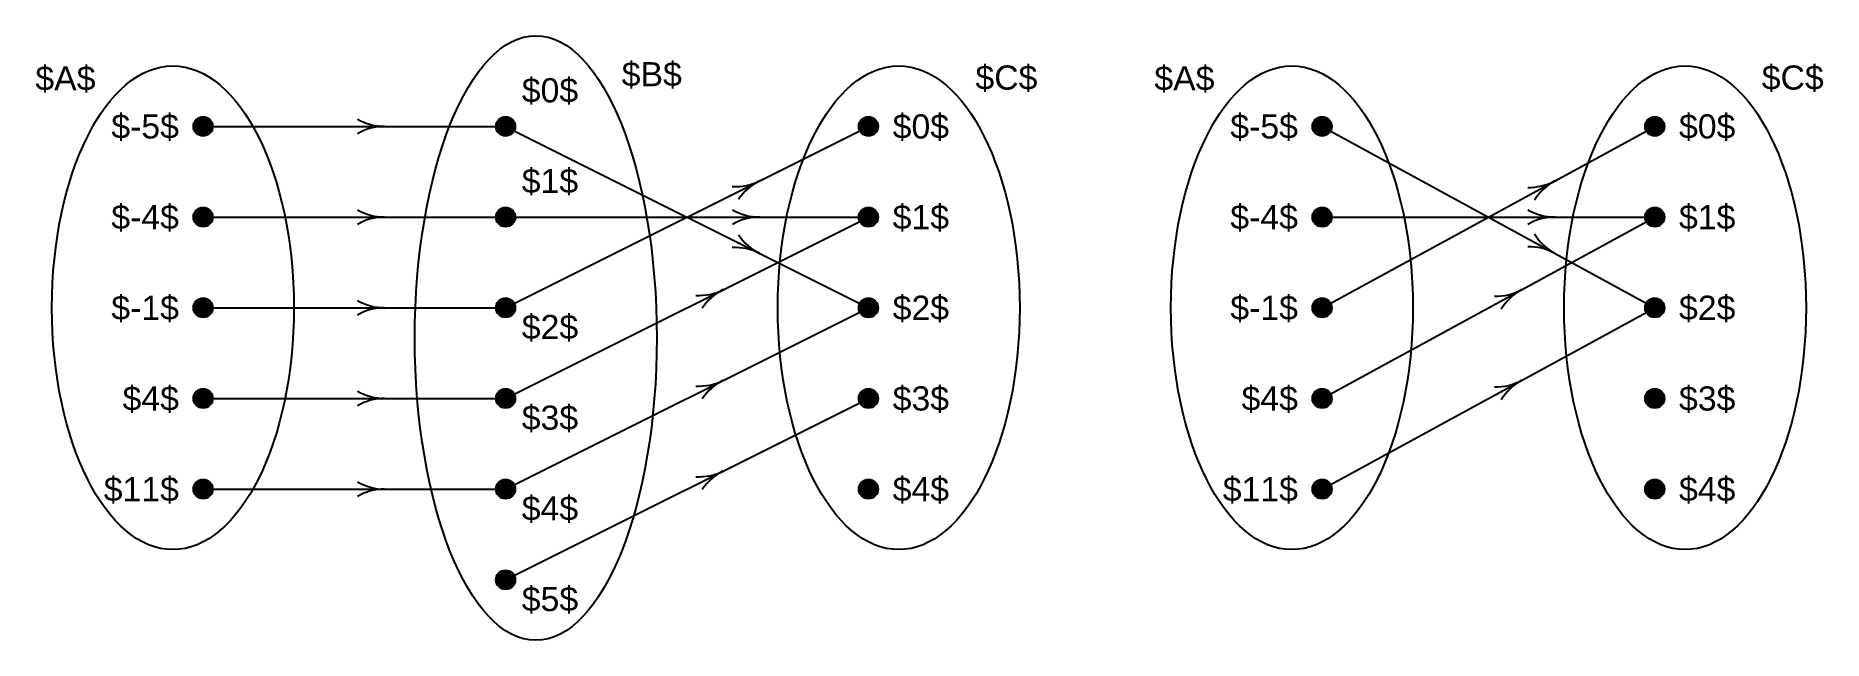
# Model space of a CAD drawing. Header units: inches. Extents: x 112 to 1589, y 75 to 575.
import ezdxf
from ezdxf.enums import TextEntityAlignment as Align

# ---------------------------------------------------------------- set-up
doc = ezdxf.new("R2010")
doc.units = ezdxf.units.IN
doc.header["$MEASUREMENT"] = 0
doc.styles.get("Standard").update_dxf_attribs({"font": 'arial.ttf'})

msp = doc.modelspace()

# ---------------------------------------------------------------- hatches: boundary and pattern name
h = msp.add_hatch(color=255)
edge = h.paths.add_edge_path()
edge.add_arc((250, 500), 8, 0, 360)
h = msp.add_hatch(color=255)
edge = h.paths.add_edge_path()
edge.add_arc((500, 500), 8, 0, 360)
h = msp.add_hatch(color=255)
edge = h.paths.add_edge_path()
edge.add_arc((800, 500), 8, 0, 360)
h = msp.add_hatch(color=255)
edge = h.paths.add_edge_path()
edge.add_arc((1175, 500), 8, 0, 360)
h = msp.add_hatch(color=255)
edge = h.paths.add_edge_path()
edge.add_arc((1450, 500), 8, 0, 360)
h = msp.add_hatch(color=255)
edge = h.paths.add_edge_path()
edge.add_arc((250, 425), 8, 0, 360)
h = msp.add_hatch(color=255)
edge = h.paths.add_edge_path()
edge.add_arc((500, 425), 8, 0, 360)
h = msp.add_hatch(color=255)
edge = h.paths.add_edge_path()
edge.add_arc((800, 425), 8, 0, 360)
h = msp.add_hatch(color=255)
edge = h.paths.add_edge_path()
edge.add_arc((1175, 425), 8, 0, 360)
h = msp.add_hatch(color=255)
edge = h.paths.add_edge_path()
edge.add_arc((1450, 425), 8, 0, 360)
h = msp.add_hatch(color=255)
edge = h.paths.add_edge_path()
edge.add_arc((250, 350), 8, 0, 360)
h = msp.add_hatch(color=255)
edge = h.paths.add_edge_path()
edge.add_arc((500, 350), 8, 0, 360)
h = msp.add_hatch(color=255)
edge = h.paths.add_edge_path()
edge.add_arc((800, 350), 8, 0, 360)
h = msp.add_hatch(color=255)
edge = h.paths.add_edge_path()
edge.add_arc((1175, 350), 8, 0, 360)
h = msp.add_hatch(color=255)
edge = h.paths.add_edge_path()
edge.add_arc((1450, 350), 8, 0, 360)
h = msp.add_hatch(color=255)
edge = h.paths.add_edge_path()
edge.add_arc((250, 275), 8, 0, 360)
h = msp.add_hatch(color=255)
edge = h.paths.add_edge_path()
edge.add_arc((500, 275), 8, 0, 360)
h = msp.add_hatch(color=255)
edge = h.paths.add_edge_path()
edge.add_arc((800, 275), 8, 0, 360)
h = msp.add_hatch(color=255)
edge = h.paths.add_edge_path()
edge.add_arc((1175, 275), 8, 0, 360)
h = msp.add_hatch(color=255)
edge = h.paths.add_edge_path()
edge.add_arc((1450, 275), 8, 0, 360)
h = msp.add_hatch(color=255)
edge = h.paths.add_edge_path()
edge.add_arc((250, 200), 8, 0, 360)
h = msp.add_hatch(color=255)
edge = h.paths.add_edge_path()
edge.add_arc((500, 200), 8, 0, 360)
h = msp.add_hatch(color=255)
edge = h.paths.add_edge_path()
edge.add_arc((800, 200), 8, 0, 360)
h = msp.add_hatch(color=255)
edge = h.paths.add_edge_path()
edge.add_arc((1175, 200), 8, 0, 360)
h = msp.add_hatch(color=255)
edge = h.paths.add_edge_path()
edge.add_arc((1450, 200), 8, 0, 360)
h = msp.add_hatch(color=255)
edge = h.paths.add_edge_path()
edge.add_arc((500, 125), 8, 0, 360)

# ---------------------------------------------------------------- linework, layer by layer
for p, q in [((250, 500), (500, 500)), ((500, 500), (800, 350)), ((500, 350), (800, 500)), ((1175, 500), (1450, 350)), ((1175, 350), (1450, 500)), ((250, 425), (500, 425)), ((500, 425), (800, 425)), ((500, 275), (800, 425)), ((1175, 425), (1450, 425)), ((1175, 275), (1450, 425)), ((250, 350), (500, 350)), ((500, 200), (800, 350)), ((1175, 200), (1450, 350)), ((250, 275), (500, 275)), ((500, 125), (800, 275)), ((250, 200), (500, 200))]:
    msp.add_line(p, q)
for centre in [(250, 500), (500, 500), (800, 500), (1175, 500), (1450, 500), (250, 425), (500, 425), (800, 425), (1175, 425), (1450, 425), (250, 350), (500, 350), (800, 350), (1175, 350), (1450, 350), (250, 275), (500, 275), (800, 275), (1175, 275), (1450, 275), (250, 200), (500, 200), (800, 200), (1175, 200), (1450, 200), (500, 125)]:
    msp.add_circle(centre, 8)
for centre, start, end in [((400, 545), 240, 270), ((400, 455), 90, 120), ((689.9, 495.2), 266.5651, 296.5651), ((730.1, 414.8), 116.5651, 146.5651), ((1346, 494.5), 268.6105, 298.6105), ((1389, 415.5), 118.6105, 148.6105), ((400, 470), 240, 270), ((710, 470), 240, 270), ((1367.5, 470), 240, 270), ((400, 380), 90, 120), ((710, 380), 90, 120), ((1367.5, 380), 90, 120), ((689.9, 354.8), 63.4349, 93.4349), ((730.1, 435.2), 213.4349, 243.4349), ((1346, 355.5), 61.3895, 91.3895), ((1389, 434.5), 211.3895, 241.3895), ((400, 395), 240, 270), ((659.9, 405.2), 266.5651, 296.5651), ((700.1, 324.8), 116.5651, 146.5651), ((1318.5, 404.5), 268.6105, 298.6105), ((1361.5, 325.5), 118.6105, 148.6105), ((400, 305), 90, 120), ((400, 320), 240, 270), ((659.9, 330.2), 266.5651, 296.5651), ((700.1, 249.8), 116.5651, 146.5651), ((1318.5, 329.5), 268.6105, 298.6105), ((1361.5, 250.5), 118.6105, 148.6105), ((400, 230), 90, 120), ((659.9, 255.2), 266.5651, 296.5651), ((700.1, 174.8), 116.5651, 146.5651), ((400, 245), 240, 270), ((400, 155), 90, 120)]:
    msp.add_arc(centre, 45, start, end)
for centre, major_axis, ratio in [((525, 325), (0, 250), 0.4), ((225, 350), (0, 200), 0.5), ((825, 350), (0, 200), 0.5), ((1150, 350), (0, 200), 0.5), ((1475, 350), (0, 200), 0.5)]:
    msp.add_ellipse(centre, major_axis=major_axis, ratio=ratio)

# ---------------------------------------------------------------- texts
for p in [(161, 523.8), (1086, 523.8)]:
    msp.add_text('$A$', height=20).set_placement(p, align=Align.BOTTOM_RIGHT)
for s, p in [('$B$', (596, 527.2)), ('$C$', (888.4, 524.4)), ('$C$', (1538.4, 524.4)), ('$0$', (513.4, 513.9)), ('$1$', (513.4, 438.9)), ('$2$', (513.4, 318.1)), ('$3$', (513.4, 243.1)), ('$4$', (513.4, 168.1)), ('$5$', (513.4, 93.1))]:
    msp.add_text(s, height=20).set_placement(p, align=Align.BOTTOM_LEFT)
for s, p in [('$-5$', (230, 500)), ('$-5$', (1155, 500)), ('$-4$', (230, 425)), ('$-4$', (1155, 425)), ('$-1$', (230, 350)), ('$-1$', (1155, 350)), ('$4$', (230, 275)), ('$4$', (1155, 275)), ('$11$', (230, 200)), ('$11$', (1155, 200))]:
    msp.add_text(s, height=20).set_placement(p, align=Align.MIDDLE_RIGHT)
for s, p in [('$0$', (820, 500)), ('$0$', (1470, 500)), ('$1$', (820, 425)), ('$1$', (1470, 425)), ('$2$', (820, 350)), ('$2$', (1470, 350)), ('$3$', (820, 275)), ('$3$', (1470, 275)), ('$4$', (820, 200)), ('$4$', (1470, 200))]:
    msp.add_text(s, height=20).set_placement(p, align=Align.MIDDLE_LEFT)

doc.saveas('drawing.dxf')
